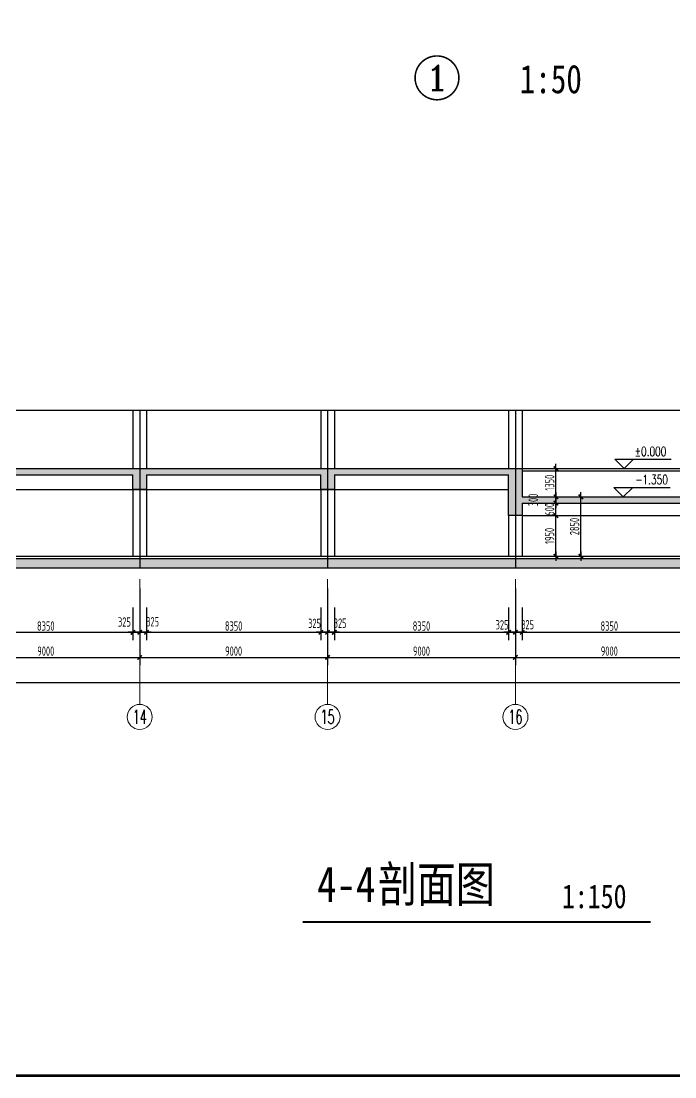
# Model space of a CAD drawing. Extents: x 1596194 to 1987057, y -212608 to 63160.
# Drawn here: x 1752754 to 1784077, y -212608 to -162004 of the extents above; entities that cross this region are included whole.
import ezdxf
from ezdxf.enums import TextEntityAlignment as Align

# ---------------------------------------------------------------- set-up
doc = ezdxf.new("R2010")
doc.units = 0
doc.header["$LTSCALE"] = 100
doc.header["$MEASUREMENT"] = 0
doc.layers.get('0').update_dxf_attribs({"linetype": 'CONTINUOUS'})
doc.layers.get('DEFPOINTS').update_dxf_attribs({"linetype": 'CONTINUOUS'})
doc.layers.add('AXIS', color=3, linetype='CONTINUOUS', lineweight=9)
for name, color, linetype in [('AXIS_TEXT', 7, 'CONTINUOUS'), ('COLUMN', 1, 'CONTINUOUS'), ('DOTE', 251, 'CONTINUOUS'), ('HA', 150, 'CONTINUOUS'), ('PUB_DIM', 3, 'CONTINUOUS'), ('PUB_TEXT', 30, 'CONTINUOUS'), ('WALL', 2, 'CONTINUOUS'), ('WINDOW', 4, 'CONTINUOUS')]:
    doc.layers.add(name, color=color, linetype=linetype)
doc.styles.add('_TCH_AXIS', font='COMPLEX.shx', dxfattribs={"width": 0.55})
doc.styles.add('_TCH_DIM', font='SIMPLEX', dxfattribs={"bigfont": 'GBCBIG'})
doc.styles.add('_TCH_LABEL', font='COMPLEX', dxfattribs={"bigfont": 'GBCBIG'})
doc.styles.add('COMPLEX', font='COMPLEX.shx')
doc.styles.add('DIM_FONT', font='SYSZ.shx', dxfattribs={"width": 0.7, "bigfont": 'SYFS.shx'})
doc.styles.get("Standard").update_dxf_attribs({"font": 'SimSun.ttf', "width": 0.8})
doc.dimstyles.new('DIMN150', dxfattribs={"dimscale": 1.5, "dimtxt": 300, "dimasz": 1, "dimexe": 250, "dimexo": 300, "dimgap": 30, "dimtad": 1, "dimdec": 0, "dimzin": 0, "dimdsep": 46, "dimtxsty": 'DIM_FONT', "dimblk": 'ARCHTICK', "dimcen": 0.09, "dimclrt": 7, "dimazin": 2, "dimtfac": 1, "dimtdec": 0, "dimtix": 1, "dimtmove": 2, "dimatfit": 3, "dimldrblk": 'DOT', "dimfxl": 0, "dimtolj": 1, "dimtzin": 0, "dimarcsym": 0})

# ---------------------------------------------------------------- blocks, each defined once
blk = doc.blocks.new('_archtick')
blk.add_line((-150, 0), (150, 0))
at = {"const_width": 50}
blk.add_lwpolyline([(-70, -70), (70, 70)], dxfattribs=at)
blk = doc.blocks.new('*D429')
at = {"layer": 'DEFPOINTS', "color": 0}
for p in [(1776761, -189654), (1785111, -189654), (1785111, -191300)]:
    blk.add_point(p, dxfattribs=at)
at = {"layer": 'PUB_DIM', "color": 0, "lineweight": -2}
for p, q in [((1776761, -190104), (1776761, -191675)), ((1785111, -190104), (1785111, -191675)), ((1776761, -191300), (1785111, -191300))]:
    blk.add_line(p, q, dxfattribs=at)
at = {"layer": 'PUB_DIM', "color": 0, "lineweight": -2, "xscale": 1.5, "yscale": 1.5, "zscale": 1.5, "rotation": 180}
blk.add_blockref('_archtick', (1776761, -191300), dxfattribs=at)
at = {"layer": 'PUB_DIM', "color": 0, "lineweight": -2, "xscale": 1.5, "yscale": 1.5, "zscale": 1.5}
blk.add_blockref('_archtick', (1785111, -191300), dxfattribs=at)
at = {"layer": 'PUB_DIM', "color": 7, "insert": (1780936, -190998), "char_height": 450, "attachment_point": 5, "style": 'DIM_FONT'}
blk.add_mtext('\\A1;8350', dxfattribs=at)
blk = doc.blocks.new('_Dot')
at = {"color": 0, "linetype": 'ByBlock', "lineweight": -2}
blk.add_line((-0.5, 0), (-1, 0), dxfattribs=at)
at = {"color": 0, "linetype": 'ByBlock', "const_width": 0.5}
blk.add_lwpolyline([(-0.25, 0, 1), (0.25, 0, 1)], format="xyb", close=True, dxfattribs=at)
blk = doc.blocks.new('*D430')
at = {"layer": 'DEFPOINTS', "color": 0}
for p in [(1776436, -189654), (1776761, -189654), (1776761, -191300)]:
    blk.add_point(p, dxfattribs=at)
at = {"layer": 'PUB_DIM', "color": 0, "lineweight": -2}
for p, q in [((1776436, -190104), (1776436, -191675)), ((1776761, -190104), (1776761, -191675)), ((1776436, -191300), (1776761, -191300))]:
    blk.add_line(p, q, dxfattribs=at)
at = {"layer": 'PUB_DIM', "color": 0, "lineweight": -2, "xscale": 1.5, "yscale": 1.5, "zscale": 1.5, "rotation": 180}
blk.add_blockref('_archtick', (1776436, -191300), dxfattribs=at)
at = {"layer": 'PUB_DIM', "color": 0, "lineweight": -2, "xscale": 1.5, "yscale": 1.5, "zscale": 1.5}
blk.add_blockref('_archtick', (1776761, -191300), dxfattribs=at)
at = {"layer": 'PUB_DIM', "color": 7, "insert": (1777018, -190931), "char_height": 450, "attachment_point": 5, "style": 'DIM_FONT'}
blk.add_mtext('\\A1;325', dxfattribs=at)
blk = doc.blocks.new('*D431')
at = {"layer": 'DEFPOINTS', "color": 0}
for p in [(1776111, -189654), (1776436, -189654), (1776436, -191300)]:
    blk.add_point(p, dxfattribs=at)
at = {"layer": 'PUB_DIM', "color": 0, "lineweight": -2}
for p, q in [((1776111, -190104), (1776111, -191675)), ((1776436, -190104), (1776436, -191675)), ((1776111, -191300), (1776436, -191300))]:
    blk.add_line(p, q, dxfattribs=at)
at = {"layer": 'PUB_DIM', "color": 0, "lineweight": -2, "xscale": 1.5, "yscale": 1.5, "zscale": 1.5, "rotation": 180}
blk.add_blockref('_archtick', (1776111, -191300), dxfattribs=at)
at = {"layer": 'PUB_DIM', "color": 0, "lineweight": -2, "xscale": 1.5, "yscale": 1.5, "zscale": 1.5}
blk.add_blockref('_archtick', (1776436, -191300), dxfattribs=at)
at = {"layer": 'PUB_DIM', "color": 7, "insert": (1775794, -190940), "char_height": 450, "attachment_point": 5, "style": 'DIM_FONT'}
blk.add_mtext('\\A1;325', dxfattribs=at)
blk = doc.blocks.new('*D432')
at = {"layer": 'DEFPOINTS', "color": 0}
for p in [(1767761, -189654), (1776111, -189654), (1776111, -191300)]:
    blk.add_point(p, dxfattribs=at)
at = {"layer": 'PUB_DIM', "color": 0, "lineweight": -2}
for p, q in [((1767761, -190104), (1767761, -191675)), ((1776111, -190104), (1776111, -191675)), ((1767761, -191300), (1776111, -191300))]:
    blk.add_line(p, q, dxfattribs=at)
at = {"layer": 'PUB_DIM', "color": 0, "lineweight": -2, "xscale": 1.5, "yscale": 1.5, "zscale": 1.5, "rotation": 180}
blk.add_blockref('_archtick', (1767761, -191300), dxfattribs=at)
at = {"layer": 'PUB_DIM', "color": 0, "lineweight": -2, "xscale": 1.5, "yscale": 1.5, "zscale": 1.5}
blk.add_blockref('_archtick', (1776111, -191300), dxfattribs=at)
at = {"layer": 'PUB_DIM', "color": 7, "insert": (1771936, -190998), "char_height": 450, "attachment_point": 5, "style": 'DIM_FONT'}
blk.add_mtext('\\A1;8350', dxfattribs=at)
blk = doc.blocks.new('*D433')
at = {"layer": 'DEFPOINTS', "color": 0}
for p in [(1767436, -189654), (1767761, -189654), (1767761, -191300)]:
    blk.add_point(p, dxfattribs=at)
at = {"layer": 'PUB_DIM', "color": 0, "lineweight": -2}
for p, q in [((1767436, -190104), (1767436, -191675)), ((1767761, -190104), (1767761, -191675)), ((1767436, -191300), (1767761, -191300))]:
    blk.add_line(p, q, dxfattribs=at)
at = {"layer": 'PUB_DIM', "color": 0, "lineweight": -2, "xscale": 1.5, "yscale": 1.5, "zscale": 1.5, "rotation": 180}
blk.add_blockref('_archtick', (1767436, -191300), dxfattribs=at)
at = {"layer": 'PUB_DIM', "color": 0, "lineweight": -2, "xscale": 1.5, "yscale": 1.5, "zscale": 1.5}
blk.add_blockref('_archtick', (1767761, -191300), dxfattribs=at)
at = {"layer": 'PUB_DIM', "color": 7, "insert": (1768039, -190860), "char_height": 450, "attachment_point": 5, "style": 'DIM_FONT'}
blk.add_mtext('\\A1;325', dxfattribs=at)
blk = doc.blocks.new('*D434')
at = {"layer": 'DEFPOINTS', "color": 0}
for p in [(1767111, -189654), (1767436, -189654), (1767436, -191300)]:
    blk.add_point(p, dxfattribs=at)
at = {"layer": 'PUB_DIM', "color": 0, "lineweight": -2}
for p, q in [((1767111, -190104), (1767111, -191675)), ((1767436, -190104), (1767436, -191675)), ((1767111, -191300), (1767436, -191300))]:
    blk.add_line(p, q, dxfattribs=at)
at = {"layer": 'PUB_DIM', "color": 0, "lineweight": -2, "xscale": 1.5, "yscale": 1.5, "zscale": 1.5, "rotation": 180}
blk.add_blockref('_archtick', (1767111, -191300), dxfattribs=at)
at = {"layer": 'PUB_DIM', "color": 0, "lineweight": -2, "xscale": 1.5, "yscale": 1.5, "zscale": 1.5}
blk.add_blockref('_archtick', (1767436, -191300), dxfattribs=at)
at = {"layer": 'PUB_DIM', "color": 7, "insert": (1766812, -190869), "char_height": 450, "attachment_point": 5, "style": 'DIM_FONT'}
blk.add_mtext('\\A1;325', dxfattribs=at)
blk = doc.blocks.new('*D435')
at = {"layer": 'DEFPOINTS', "color": 0}
for p in [(1758761, -189654), (1767111, -189654), (1767111, -191300)]:
    blk.add_point(p, dxfattribs=at)
at = {"layer": 'PUB_DIM', "color": 0, "lineweight": -2}
for p, q in [((1758761, -190104), (1758761, -191675)), ((1767111, -190104), (1767111, -191675)), ((1758761, -191300), (1767111, -191300))]:
    blk.add_line(p, q, dxfattribs=at)
at = {"layer": 'PUB_DIM', "color": 0, "lineweight": -2, "xscale": 1.5, "yscale": 1.5, "zscale": 1.5, "rotation": 180}
blk.add_blockref('_archtick', (1758761, -191300), dxfattribs=at)
at = {"layer": 'PUB_DIM', "color": 0, "lineweight": -2, "xscale": 1.5, "yscale": 1.5, "zscale": 1.5}
blk.add_blockref('_archtick', (1767111, -191300), dxfattribs=at)
at = {"layer": 'PUB_DIM', "color": 7, "insert": (1762936, -190998), "char_height": 450, "attachment_point": 5, "style": 'DIM_FONT'}
blk.add_mtext('\\A1;8350', dxfattribs=at)
blk = doc.blocks.new('*D436')
at = {"layer": 'DEFPOINTS', "color": 0}
for p in [(1758436, -189654), (1758761, -189654), (1758761, -191300)]:
    blk.add_point(p, dxfattribs=at)
at = {"layer": 'PUB_DIM', "color": 0, "lineweight": -2}
for p, q in [((1758436, -190104), (1758436, -191675)), ((1758761, -190104), (1758761, -191675)), ((1758436, -191300), (1758761, -191300))]:
    blk.add_line(p, q, dxfattribs=at)
at = {"layer": 'PUB_DIM', "color": 0, "lineweight": -2, "xscale": 1.5, "yscale": 1.5, "zscale": 1.5, "rotation": 180}
blk.add_blockref('_archtick', (1758436, -191300), dxfattribs=at)
at = {"layer": 'PUB_DIM', "color": 0, "lineweight": -2, "xscale": 1.5, "yscale": 1.5, "zscale": 1.5}
blk.add_blockref('_archtick', (1758761, -191300), dxfattribs=at)
at = {"layer": 'PUB_DIM', "color": 7, "insert": (1759053, -190794), "char_height": 450, "attachment_point": 5, "style": 'DIM_FONT'}
blk.add_mtext('\\A1;325', dxfattribs=at)
blk = doc.blocks.new('*D437')
at = {"layer": 'DEFPOINTS', "color": 0}
for p in [(1758111, -189654), (1758436, -189654), (1758436, -191300)]:
    blk.add_point(p, dxfattribs=at)
at = {"layer": 'PUB_DIM', "color": 0, "lineweight": -2}
for p, q in [((1758111, -190104), (1758111, -191675)), ((1758436, -190104), (1758436, -191675)), ((1758111, -191300), (1758436, -191300))]:
    blk.add_line(p, q, dxfattribs=at)
at = {"layer": 'PUB_DIM', "color": 0, "lineweight": -2, "xscale": 1.5, "yscale": 1.5, "zscale": 1.5, "rotation": 180}
blk.add_blockref('_archtick', (1758111, -191300), dxfattribs=at)
at = {"layer": 'PUB_DIM', "color": 0, "lineweight": -2, "xscale": 1.5, "yscale": 1.5, "zscale": 1.5}
blk.add_blockref('_archtick', (1758436, -191300), dxfattribs=at)
at = {"layer": 'PUB_DIM', "color": 7, "insert": (1757702, -190804), "char_height": 450, "attachment_point": 5, "style": 'DIM_FONT'}
blk.add_mtext('\\A1;325', dxfattribs=at)
blk = doc.blocks.new('*D438')
at = {"layer": 'DEFPOINTS', "color": 0}
for p in [(1749761, -189654), (1758111, -189654), (1758111, -191300)]:
    blk.add_point(p, dxfattribs=at)
at = {"layer": 'PUB_DIM', "color": 0, "lineweight": -2}
for p, q in [((1749761, -190104), (1749761, -191675)), ((1758111, -190104), (1758111, -191675)), ((1749761, -191300), (1758111, -191300))]:
    blk.add_line(p, q, dxfattribs=at)
at = {"layer": 'PUB_DIM', "color": 0, "lineweight": -2, "xscale": 1.5, "yscale": 1.5, "zscale": 1.5, "rotation": 180}
blk.add_blockref('_archtick', (1749761, -191300), dxfattribs=at)
at = {"layer": 'PUB_DIM', "color": 0, "lineweight": -2, "xscale": 1.5, "yscale": 1.5, "zscale": 1.5}
blk.add_blockref('_archtick', (1758111, -191300), dxfattribs=at)
at = {"layer": 'PUB_DIM', "color": 7, "insert": (1753936, -190998), "char_height": 450, "attachment_point": 5, "style": 'DIM_FONT'}
blk.add_mtext('\\A1;8350', dxfattribs=at)
blk = doc.blocks.new('*D1321')
at = {"layer": 'DEFPOINTS', "color": 0}
for p in [(1776761, -183454), (1778377, -183454), (1776761, -184804)]:
    blk.add_point(p, dxfattribs=at)
at = {"layer": 'PUB_DIM', "color": 0, "lineweight": -2}
for p, q in [((1777211, -183454), (1778752, -183454)), ((1778377, -184804), (1778377, -183454)), ((1777211, -184804), (1778752, -184804))]:
    blk.add_line(p, q, dxfattribs=at)
at = {"layer": 'PUB_DIM', "color": 0, "lineweight": -2, "xscale": 1.5, "yscale": 1.5, "zscale": 1.5}
for p, rotation in [((1778377, -183454), 90), ((1778377, -184804), 270)]:
    blk.add_blockref('_archtick', p, dxfattribs=dict(at, rotation=rotation))
at = {"layer": 'PUB_DIM', "color": 7, "insert": (1778075, -184129), "char_height": 450, "attachment_point": 5, "rotation": 90, "style": 'DIM_FONT'}
blk.add_mtext('\\A1;1350', dxfattribs=at)
blk = doc.blocks.new('*D1322')
at = {"layer": 'DEFPOINTS', "color": 0}
for p in [(1776761, -184804), (1776761, -185104), (1778377, -184804)]:
    blk.add_point(p, dxfattribs=at)
at = {"layer": 'PUB_DIM', "color": 0, "lineweight": -2}
for p, q in [((1777211, -184804), (1778752, -184804)), ((1777211, -185104), (1778752, -185104)), ((1778377, -185104), (1778377, -184804))]:
    blk.add_line(p, q, dxfattribs=at)
at = {"layer": 'PUB_DIM', "color": 0, "lineweight": -2, "xscale": 1.5, "yscale": 1.5, "zscale": 1.5}
for p, rotation in [((1778377, -184804), 90), ((1778377, -185104), 270)]:
    blk.add_blockref('_archtick', p, dxfattribs=dict(at, rotation=rotation))
at = {"layer": 'PUB_DIM', "color": 7, "insert": (1777289, -184954), "char_height": 450, "attachment_point": 5, "rotation": 90, "style": 'DIM_FONT'}
blk.add_mtext('\\A1;300', dxfattribs=at)
blk = doc.blocks.new('*D1323')
at = {"layer": 'DEFPOINTS', "color": 0}
for p in [(1776761, -185104), (1778377, -185104), (1776761, -185704)]:
    blk.add_point(p, dxfattribs=at)
at = {"layer": 'PUB_DIM', "color": 0, "lineweight": -2}
for p, q in [((1777211, -185104), (1778752, -185104)), ((1778377, -185104), (1778377, -185102)), ((1778377, -185704), (1778377, -185104)), ((1777211, -185704), (1778752, -185704)), ((1778377, -185704), (1778377, -185705))]:
    blk.add_line(p, q, dxfattribs=at)
at = {"layer": 'PUB_DIM', "color": 0, "lineweight": -2, "xscale": 1.5, "yscale": 1.5, "zscale": 1.5}
for p, rotation in [((1778377, -185104), 270), ((1778377, -185704), 90)]:
    blk.add_blockref('_archtick', p, dxfattribs=dict(at, rotation=rotation))
at = {"layer": 'PUB_DIM', "color": 7, "insert": (1778075, -185404), "char_height": 450, "attachment_point": 5, "rotation": 90, "style": 'DIM_FONT'}
blk.add_mtext('\\A1;600', dxfattribs=at)
blk = doc.blocks.new('*D1324')
at = {"layer": 'DEFPOINTS', "color": 0}
for p in [(1776761, -185704), (1778377, -185704), (1776761, -187654)]:
    blk.add_point(p, dxfattribs=at)
at = {"layer": 'PUB_DIM', "color": 0, "lineweight": -2}
for p, q in [((1777211, -185704), (1778752, -185704)), ((1778377, -187654), (1778377, -185704)), ((1777211, -187654), (1778752, -187654))]:
    blk.add_line(p, q, dxfattribs=at)
at = {"layer": 'PUB_DIM', "color": 0, "lineweight": -2, "xscale": 1.5, "yscale": 1.5, "zscale": 1.5}
for p, rotation in [((1778377, -185704), 90), ((1778377, -187654), 270)]:
    blk.add_blockref('_archtick', p, dxfattribs=dict(at, rotation=rotation))
at = {"layer": 'PUB_DIM', "color": 7, "insert": (1778075, -186679), "char_height": 450, "attachment_point": 5, "rotation": 90, "style": 'DIM_FONT'}
blk.add_mtext('\\A1;1950', dxfattribs=at)
blk = doc.blocks.new('*D1325')
at = {"layer": 'DEFPOINTS', "color": 0}
for p in [(1778377, -184804), (1779572, -184804), (1778377, -187654)]:
    blk.add_point(p, dxfattribs=at)
at = {"layer": 'PUB_DIM', "color": 0, "lineweight": -2}
for p, q in [((1778827, -184804), (1779947, -184804)), ((1779572, -187654), (1779572, -184804)), ((1778827, -187654), (1779947, -187654))]:
    blk.add_line(p, q, dxfattribs=at)
at = {"layer": 'PUB_DIM', "color": 0, "lineweight": -2, "xscale": 1.5, "yscale": 1.5, "zscale": 1.5}
for p, rotation in [((1779572, -184804), 90), ((1779572, -187654), 270)]:
    blk.add_blockref('_archtick', p, dxfattribs=dict(at, rotation=rotation))
at = {"layer": 'PUB_DIM', "color": 7, "insert": (1779270, -186229), "char_height": 450, "attachment_point": 5, "rotation": 90, "style": 'DIM_FONT'}
blk.add_mtext('\\A1;2850', dxfattribs=at)
blk = doc.blocks.new('_AXISO')
blk.add_circle((0, 0), 0.5)
at = {"layer": 'AXIS_TEXT', "style": 'COMPLEX', "width": 1.041667}
blk.add_attdef('A', text='', height=0.56, dxfattribs=at).set_placement((-0.25, -0.28), (0.25, -0.28), align=Align.FIT)
blk = doc.blocks.new('*D1330')
at = {"layer": 'AXIS', "color": 0, "lineweight": -2}
for p, q in [((1650916, -189204), (1650916, -194079)), ((1799836, -189204), (1799836, -194079)), ((1650916, -193704), (1799836, -193704))]:
    blk.add_line(p, q, dxfattribs=at)
at = {"layer": 'DEFPOINTS', "color": 0}
for p in [(1650916, -188754), (1799836, -188754), (1799836, -193704)]:
    blk.add_point(p, dxfattribs=at)
at = {"layer": 'AXIS', "color": 0, "lineweight": -2, "xscale": 1.5, "yscale": 1.5, "zscale": 1.5, "rotation": 180}
blk.add_blockref('_archtick', (1650916, -193704), dxfattribs=at)
at = {"layer": 'AXIS', "color": 0, "lineweight": -2, "xscale": 1.5, "yscale": 1.5, "zscale": 1.5}
blk.add_blockref('_archtick', (1799836, -193704), dxfattribs=at)
at = {"layer": 'AXIS', "color": 7, "insert": (1725376, -193401), "char_height": 450, "attachment_point": 5, "style": 'DIM_FONT'}
blk.add_mtext('\\A1;148920', dxfattribs=at)
blk = doc.blocks.new('*D1343')
at = {"layer": 'AXIS', "color": 0, "lineweight": -2}
for p, q in [((1749436, -189204), (1749436, -192879)), ((1758436, -189204), (1758436, -192879)), ((1749436, -192504), (1758436, -192504))]:
    blk.add_line(p, q, dxfattribs=at)
at = {"layer": 'DEFPOINTS', "color": 0}
for p in [(1749436, -188754), (1758436, -188754), (1758436, -192504)]:
    blk.add_point(p, dxfattribs=at)
at = {"layer": 'AXIS', "color": 0, "lineweight": -2, "xscale": 1.5, "yscale": 1.5, "zscale": 1.5, "rotation": 180}
blk.add_blockref('_archtick', (1749436, -192504), dxfattribs=at)
at = {"layer": 'AXIS', "color": 0, "lineweight": -2, "xscale": 1.5, "yscale": 1.5, "zscale": 1.5}
blk.add_blockref('_archtick', (1758436, -192504), dxfattribs=at)
at = {"layer": 'AXIS', "color": 7, "insert": (1753936, -192201), "char_height": 450, "attachment_point": 5, "style": 'DIM_FONT'}
blk.add_mtext('\\A1;9000', dxfattribs=at)
blk = doc.blocks.new('*D1344')
at = {"layer": 'AXIS', "color": 0, "lineweight": -2}
for p, q in [((1758436, -189204), (1758436, -192879)), ((1767436, -189204), (1767436, -192879)), ((1758436, -192504), (1767436, -192504))]:
    blk.add_line(p, q, dxfattribs=at)
at = {"layer": 'DEFPOINTS', "color": 0}
for p in [(1758436, -188754), (1767436, -188754), (1767436, -192504)]:
    blk.add_point(p, dxfattribs=at)
at = {"layer": 'AXIS', "color": 0, "lineweight": -2, "xscale": 1.5, "yscale": 1.5, "zscale": 1.5, "rotation": 180}
blk.add_blockref('_archtick', (1758436, -192504), dxfattribs=at)
at = {"layer": 'AXIS', "color": 0, "lineweight": -2, "xscale": 1.5, "yscale": 1.5, "zscale": 1.5}
blk.add_blockref('_archtick', (1767436, -192504), dxfattribs=at)
at = {"layer": 'AXIS', "color": 7, "insert": (1762936, -192201), "char_height": 450, "attachment_point": 5, "style": 'DIM_FONT'}
blk.add_mtext('\\A1;9000', dxfattribs=at)
blk = doc.blocks.new('*D1345')
at = {"layer": 'AXIS', "color": 0, "lineweight": -2}
for p, q in [((1767436, -189204), (1767436, -192879)), ((1776436, -189204), (1776436, -192879)), ((1767436, -192504), (1776436, -192504))]:
    blk.add_line(p, q, dxfattribs=at)
at = {"layer": 'DEFPOINTS', "color": 0}
for p in [(1767436, -188754), (1776436, -188754), (1776436, -192504)]:
    blk.add_point(p, dxfattribs=at)
at = {"layer": 'AXIS', "color": 0, "lineweight": -2, "xscale": 1.5, "yscale": 1.5, "zscale": 1.5, "rotation": 180}
blk.add_blockref('_archtick', (1767436, -192504), dxfattribs=at)
at = {"layer": 'AXIS', "color": 0, "lineweight": -2, "xscale": 1.5, "yscale": 1.5, "zscale": 1.5}
blk.add_blockref('_archtick', (1776436, -192504), dxfattribs=at)
at = {"layer": 'AXIS', "color": 7, "insert": (1771936, -192201), "char_height": 450, "attachment_point": 5, "style": 'DIM_FONT'}
blk.add_mtext('\\A1;9000', dxfattribs=at)
blk = doc.blocks.new('*D1346')
at = {"layer": 'AXIS', "color": 0, "lineweight": -2}
for p, q in [((1776436, -189204), (1776436, -192879)), ((1785436, -189204), (1785436, -192879)), ((1776436, -192504), (1785436, -192504))]:
    blk.add_line(p, q, dxfattribs=at)
at = {"layer": 'DEFPOINTS', "color": 0}
for p in [(1776436, -188754), (1785436, -188754), (1785436, -192504)]:
    blk.add_point(p, dxfattribs=at)
at = {"layer": 'AXIS', "color": 0, "lineweight": -2, "xscale": 1.5, "yscale": 1.5, "zscale": 1.5, "rotation": 180}
blk.add_blockref('_archtick', (1776436, -192504), dxfattribs=at)
at = {"layer": 'AXIS', "color": 0, "lineweight": -2, "xscale": 1.5, "yscale": 1.5, "zscale": 1.5}
blk.add_blockref('_archtick', (1785436, -192504), dxfattribs=at)
at = {"layer": 'AXIS', "color": 7, "insert": (1780936, -192201), "char_height": 450, "attachment_point": 5, "style": 'DIM_FONT'}
blk.add_mtext('\\A1;9000', dxfattribs=at)

msp = doc.modelspace()

# ---------------------------------------------------------------- hatches: boundary and pattern name
at = {"layer": 'HA'}
h = msp.add_hatch(dxfattribs=at)
h.set_pattern_fill('钢筋混凝土', color=256, scale=300, style=0)
h.set_pattern_definition([(45, (0, 0), (-530.3301, 530.3301), []), (50, (0, 0), (2151.7805, -188.2564), [225, -2475]), (355, (0, 0), (-416.254, 2256.5764), [180, -1980]), (100.4514, (179.3, -15.7), (1735.5281, 2068.3186), [191.2206, -2103.4263]), (46.1842, (0, 600), (3201.723, -496.557), [337.5, -3712.5]), (96.6356, (266.8, 558.6), (2803.988, 2922.3536), [286.831, -3155.139]), (351.1842, (0, 600), (2803.986, 2922.356), [270, -2970]), (21, (300, 450), (1790.7212, -1207.8567), [225, -2475]), (326, (300, 450), (729.946, 2175.4501), [180, -1980]), (71.4514, (449.2, 349.3), (2520.668, 967.5915), [191.2206, -2103.4263]), (37.5, (0, 0), (36.47957, 998.68156), [0, -1956, 0, -2010, 0, -1987.5]), (7.5, (0, 0), (789.2086, 1183.23514), [0, -1146, 0, -1911, 0, -757.5]), (327.5, (-669, 0), (1601.4673, -67.6646), [0, -750, 0, -2340, 0, -3105]), (317.5, (-969, 0), (1749.5585, 300.315), [0, -975, 0, -1554, 0, -2205])])
h.paths.add_polyline_path([(1686986.073, -183753.58), (1694886.073, -183753.58), (1694886.073, -184453.58), (1695986.073, -184453.58), (1695986.073, -183753.58), (1703886.073, -183753.58), (1703886.073, -184453.58), (1704986.073, -184453.58), (1704986.073, -183753.58), (1712886.073, -183753.58), (1712886.073, -184453.58), (1713986.073, -184453.58), (1713986.073, -183753.58), (1721886.073, -183753.58), (1721886.073, -184453.58), (1722986.073, -184453.58), (1722986.073, -183753.58), (1730886.073, -183753.58), (1730886.073, -184453.58), (1731986.073, -184453.58), (1731986.073, -183753.58), (1739036.073, -183753.58), (1739036.073, -184453.58), (1740136.073, -184453.58), (1740136.073, -183753.58), (1740221.073, -183753.58), (1740221.073, -183453.58), (1649042.019, -183453.58), (1649042.019, -189203.58), (1648542.019, -189203.58), (1648542.019, -189653.58), (1668761.073, -189653.58), (1668761.073, -188203.58), (1800636.073, -188203.58), (1800636.073, -187753.58), (1800136.073, -187753.58), (1800136.073, -184253.58), (1800136.073, -182953.58), (1799936.073, -182953.58), (1799936.073, -184553.58), (1799836.073, -184553.58), (1799836.073, -187753.58), (1798361.073, -187753.58), (1798361.073, -180650.662), (1798061.073, -180650.662), (1798061.073, -187753.58), (1668111.073, -187753.58), (1649342.019, -187753.58), (1649342.019, -183753.58), (1650795.536, -183753.58), (1650795.536, -184453.58), (1651137.202, -184453.58), (1651137.202, -183753.58), (1661811.073, -183753.58), (1661811.073, -187753.58), (1662111.073, -187753.58), (1662111.073, -183753.58), (1668109.27, -183753.58), (1668109.27, -184453.58), (1668761.073, -184453.58), (1668761.073, -183753.58), (1671420.992, -183753.58), (1671420.992, -184453.58), (1672552.332, -184453.58), (1672552.332, -183753.58), (1676886.073, -183753.58), (1676886.073, -184453.58), (1677986.073, -184453.58), (1677986.073, -183753.58), (1685886.073, -183753.58), (1685886.073, -184453.58), (1686986.073, -184453.58)])
h.paths.add_polyline_path([(1668111.073, -188003.58), (1668111.073, -189203.58), (1649342.019, -189203.58), (1649342.019, -188003.58)], flags=16)
h.paths.add_polyline_path([(1758761.073, -183753.58), (1767111.073, -183753.58), (1767111.073, -184453.58), (1767761.073, -184453.58), (1767761.073, -183753.58), (1776111.073, -183753.58), (1776111.073, -185703.58), (1776761.073, -185703.58), (1776761.073, -185103.58), (1785111.073, -185103.58), (1785111.073, -185703.58), (1785761.073, -185703.58), (1785761.073, -184353.58), (1792011.073, -184353.58), (1792011.073, -185253.58), (1792661.073, -185253.58), (1792661.073, -184353.58), (1798061.073, -184353.58), (1798061.073, -184053.58), (1785111.073, -184053.58), (1785111.073, -184803.58), (1776761.073, -184803.58), (1776761.073, -183453.58), (1776111.073, -183453.58), (1740251.073, -183453.58), (1740251.073, -183753.58), (1740336.073, -183753.58), (1740336.073, -184453.58), (1740986.073, -184453.58), (1740986.073, -183753.58), (1749111.073, -183753.58), (1749111.073, -184453.58), (1749761.073, -184453.58), (1749761.073, -183753.58), (1758111.073, -183753.58), (1758111.073, -184453.58), (1758761.073, -184453.58)], flags=17)

# ---------------------------------------------------------------- linework, layer by layer
at = {"color": 50, "linetype": 'Continuous', "const_width": 120}
msp.add_lwpolyline([(1843468.163, -212548.112), (1625068.163, -212548.112), (1625068.163, -91048.112), (1843468.163, -91048.112)], close=True, dxfattribs=at)
at = {"layer": 'AXIS'}
for p, q in [((1758436.073, -188753.58), (1758436.073, -194753.58)), ((1767436.073, -188753.58), (1767436.073, -194753.58)), ((1776436.073, -188753.58), (1776436.073, -194753.58))]:
    msp.add_line(p, q, dxfattribs=at)
at = {"layer": 'COLUMN'}
for p, q in [((1758111.073, -180650.662), (1758111.073, -183453.58)), ((1758761.073, -180650.662), (1758761.073, -183453.58)), ((1767111.073, -180650.662), (1767111.073, -183453.58)), ((1767761.073, -180650.662), (1767761.073, -183453.58)), ((1776111.073, -180650.662), (1776111.073, -183453.58)), ((1776761.073, -180650.662), (1776761.073, -183453.58)), ((1758111.073, -184453.58), (1758111.073, -187653.58)), ((1758761.073, -184453.58), (1758761.073, -187653.58)), ((1767111.073, -184453.58), (1767111.073, -187653.58)), ((1767761.073, -184453.58), (1767761.073, -187653.58)), ((1776111.073, -185703.58), (1776111.073, -187653.58)), ((1776761.073, -185703.58), (1776761.073, -187653.58))]:
    msp.add_line(p, q, dxfattribs=at)
at = {"layer": 'DOTE'}
for p, q in [((1758436.073, -180650.662), (1758436.073, -188203.58)), ((1758436.073, -180650.662), (1758436.073, -188203.58)), ((1767436.073, -180650.662), (1767436.073, -188203.58)), ((1767436.073, -180650.662), (1767436.073, -188203.58)), ((1776436.073, -180650.662), (1776436.073, -188203.58)), ((1776436.073, -180650.662), (1776436.073, -188203.58))]:
    msp.add_line(p, q, dxfattribs=at)
at = {"layer": 'HA'}
msp.add_lwpolyline([(1644711.859, -180650.662), (1725660.85, -180650.662), (1725775.5, -180335.662), (1725886.586, -180965.662), (1725998.35, -180650.662), (1806947.34, -180650.662)], dxfattribs=at)
at = {"layer": 'PUB_DIM'}
for p, q in [((1781648.971, -183453.58), (1781198.971, -183003.58)), ((1781198.971, -183003.58), (1783898.971, -183003.58)), ((1781648.971, -183453.58), (1782098.971, -183003.58)), ((1781607.103, -184803.58), (1781157.103, -184353.58)), ((1781157.103, -184353.58), (1783857.103, -184353.58)), ((1781607.103, -184803.58), (1782057.103, -184353.58))]:
    msp.add_line(p, q, dxfattribs=at)
at = {"layer": 'PUB_DIM', "const_width": 75}
msp.add_lwpolyline([(1773728.158, -164723.352, 1), (1771628.158, -164723.352, 1)], format="xyb", close=True, dxfattribs=at)
at = {"layer": 'PUB_TEXT', "const_width": 100}
msp.add_lwpolyline([(1766249.006, -205188.236), (1782922.214, -205188.236)], dxfattribs=at)
at = {"layer": 'WALL'}
for p, q in [((1740251.073, -183453.58), (1776111.073, -183453.58)), ((1776111.073, -183453.58), (1798061.073, -183453.58)), ((1776761.073, -183453.58), (1776761.073, -184803.58)), ((1776761.073, -183553.58), (1798061.073, -183553.58)), ((1749761.073, -183753.58), (1758111.073, -183753.58)), ((1758111.073, -184453.58), (1758111.073, -183753.58)), ((1758761.073, -183753.58), (1767111.073, -183753.58)), ((1758761.073, -183753.58), (1758761.073, -184453.58)), ((1767111.073, -184453.58), (1767111.073, -183753.58)), ((1767761.073, -183753.58), (1767761.073, -184453.58)), ((1767761.073, -183753.58), (1776111.073, -183753.58)), ((1776111.073, -185703.58), (1776111.073, -183753.58)), ((1758761.073, -184453.58), (1758111.073, -184453.58)), ((1767761.073, -184453.58), (1767111.073, -184453.58)), ((1776761.073, -184803.58), (1785111.073, -184803.58)), ((1776761.073, -185103.58), (1776761.073, -185703.58)), ((1776761.073, -185103.58), (1785111.073, -185103.58)), ((1776761.073, -185703.58), (1776111.073, -185703.58)), ((1740251.073, -188203.58), (1800636.073, -188203.58)), ((1742061.073, -187753.58), (1798061.073, -187753.58))]:
    msp.add_line(p, q, dxfattribs=at)
at = {"layer": 'WINDOW'}
for p, q in [((1742061.073, -184453.58), (1776111.073, -184453.58)), ((1776761.073, -185703.58), (1785111.073, -185703.58)), ((1744561.073, -187653.58), (1792421.073, -187653.58))]:
    msp.add_line(p, q, dxfattribs=at)

# ---------------------------------------------------------------- block references
at = {"layer": 'AXIS'}
ref = msp.add_blockref('_AXISO', (1758436.073, -195353.58), dxfattribs=dict(at, xscale=1200, yscale=1200, zscale=1200))
ref.add_attrib('A', '14', dxfattribs={"layer": 'AXIS_TEXT', "height": 678.8225, "style": '_TCH_AXIS', "width": 0.677419}).set_placement((1758096.662, -195692.991), (1758775.484, -195692.991), align=Align.FIT)
ref = msp.add_blockref('_AXISO', (1767436.073, -195353.58), dxfattribs=dict(at, xscale=1200, yscale=1200, zscale=1200))
ref.add_attrib('A', '15', dxfattribs={"layer": 'AXIS_TEXT', "height": 678.8225, "style": '_TCH_AXIS', "width": 0.724138}).set_placement((1767096.662, -195692.991), (1767775.484, -195692.991), align=Align.FIT)
ref = msp.add_blockref('_AXISO', (1776436.073, -195353.58), dxfattribs=dict(at, xscale=1200, yscale=1200, zscale=1200))
ref.add_attrib('A', '16', dxfattribs={"layer": 'AXIS_TEXT', "height": 678.8225, "style": '_TCH_AXIS', "width": 0.724138}).set_placement((1776096.662, -195692.991), (1776775.484, -195692.991), align=Align.FIT)

# ---------------------------------------------------------------- texts
at = {"layer": 'PUB_TEXT', "style": '_TCH_LABEL', "width": 2.333333}
msp.add_text('1', height=1187.939, dxfattribs=at).set_placement((1772084.188, -165317.321), (1773272.127, -165317.321), align=Align.FIT)
at = {"layer": 'PUB_TEXT', "width": 0.8}
for s, height, p in [('1:50', 1367.0886, (1776644.443, -165460.673)), ('剖面图', 1708.8608, (1769852.385, -204224.413)), ('4-4', 1708.8608, (1766935.929, -204224.413)), ('1:150', 1139.2405, (1778661.559, -204523.092))]:
    msp.add_text(s, height=height, dxfattribs=at).set_placement(p)
at = {"layer": 'PUB_TEXT', "style": '_TCH_DIM', "width": 0.705882}
for s, p in [('%%P0.000', (1782158.971, -182853.58)), ('-1.350', (1782177.103, -184203.58))]:
    msp.add_text(s, height=446.25, dxfattribs=at).set_placement(p)

# ---------------------------------------------------------------- dimensions: what is measured, and where the dimension line sits
at = {"layer": 'AXIS'}
for p1, p2, distance, picture, middle in [((1650916.141, -188753.58), (1799836.073, -188753.58), -4950, '*D1330', (1725376.107, -193401.437)), ((1749436.073, -188753.58), (1758436.073, -188753.58), -3750, '*D1343', (1753936.073, -192201.437)), ((1758436.073, -188753.58), (1767436.073, -188753.58), -3750, '*D1344', (1762936.073, -192201.437)), ((1767436.073, -188753.58), (1776436.073, -188753.58), -3750, '*D1345', (1771936.073, -192201.437)), ((1776436.073, -188753.58), (1785436.073, -188753.58), -3750, '*D1346', (1780936.073, -192201.437))]:
    dim = msp.add_aligned_dim(p1=p1, p2=p2, distance=distance, dimstyle='DIMN150', dxfattribs=at)
    dim.commit()
    dim.dimension.update_dxf_attribs({"geometry": picture, "text_midpoint": middle})
at = {"layer": 'PUB_DIM'}
for p1, p2, distance, picture, middle in [((1776761.073, -184803.58), (1776761.073, -183453.58), -1615.629, '*D1321', (1778074.559, -184128.58)), ((1778376.701, -187653.58), (1778376.701, -184803.58), -1195.337, '*D1325', (1779269.896, -186228.58)), ((1776761.073, -185703.58), (1776761.073, -185103.58), -1615.629, '*D1323', (1778074.559, -185403.58)), ((1776761.073, -187653.58), (1776761.073, -185703.58), -1615.629, '*D1324', (1778074.559, -186678.58)), ((1749761.073, -189653.58), (1758111.073, -189653.58), -1646.435, '*D438', (1753936.073, -190997.872)), ((1758761.073, -189653.58), (1767111.073, -189653.58), -1646.435, '*D435', (1762936.073, -190997.872)), ((1767761.073, -189653.58), (1776111.073, -189653.58), -1646.435, '*D432', (1771936.073, -190997.872)), ((1776761.073, -189653.58), (1785111.073, -189653.58), -1646.435, '*D429', (1780936.073, -190997.872))]:
    dim = msp.add_aligned_dim(p1=p1, p2=p2, distance=distance, dimstyle='DIMN150', dxfattribs=at)
    dim.commit()
    dim.dimension.update_dxf_attribs({"geometry": picture, "text_midpoint": middle})
for base, p1, p2, angle, picture, middle in [((1778376.701, -184803.58), (1776761.073, -185103.58), (1776761.073, -184803.58), 90, '*D1322', (1777289.201, -184953.58)), ((1758436.073, -191300.015), (1758111.073, -189653.58), (1758436.073, -189653.58), 0, '*D437', (1757701.604, -190803.789)), ((1758761.073, -191300.015), (1758436.073, -189653.58), (1758761.073, -189653.58), 360, '*D436', (1759052.886, -190794.077)), ((1767436.073, -191300.015), (1767111.073, -189653.58), (1767436.073, -189653.58), 0, '*D434', (1766812.148, -190869.041)), ((1767761.073, -191300.015), (1767436.073, -189653.58), (1767761.073, -189653.58), 0, '*D433', (1768039.302, -190860.468)), ((1776436.073, -191300.015), (1776111.073, -189653.58), (1776436.073, -189653.58), 360, '*D431', (1775793.939, -190940.015)), ((1776761.073, -191300.015), (1776436.073, -189653.58), (1776761.073, -189653.58), 0, '*D430', (1777017.652, -190931.15))]:
    dim = msp.add_linear_dim(base=base, p1=p1, p2=p2, angle=angle, dimstyle='DIMN150', dxfattribs=at)
    dim.commit()
    dim.dimension.update_dxf_attribs({"geometry": picture, "text_midpoint": middle, "dimtype": 129})

doc.saveas('drawing.dxf')
